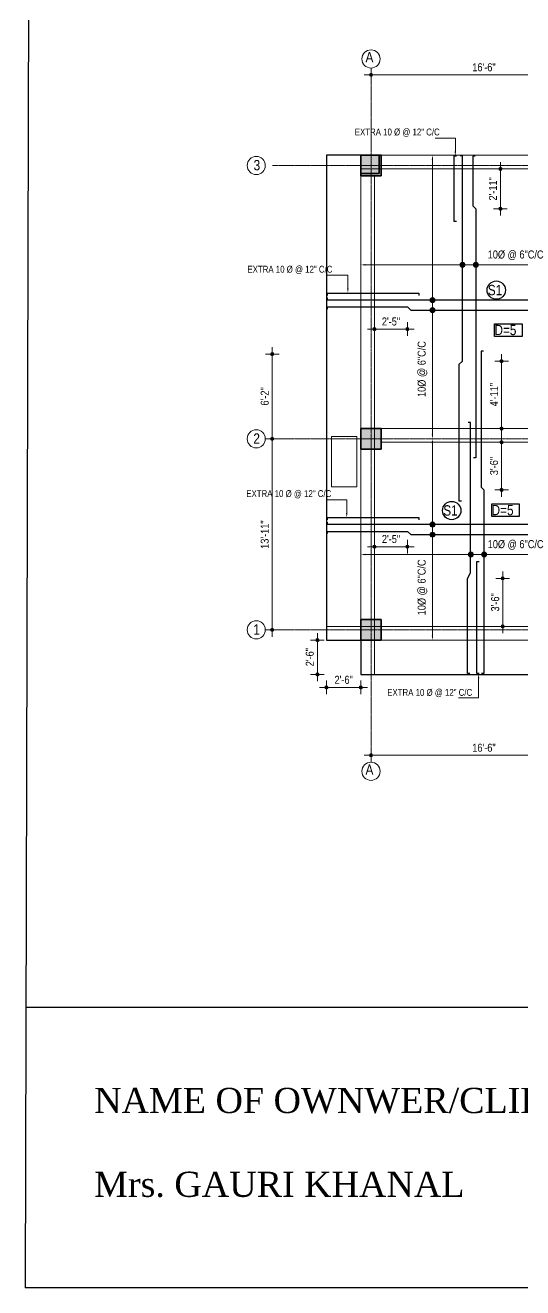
# Model space of a CAD drawing. Header units: inches. Extents: x 57837 to 133168, y 6972 to 27776.
# Drawn here: x 66916 to 67352, y 22632 to 23736 of the extents above; entities that cross this region are included whole.
import ezdxf

# ---------------------------------------------------------------- set-up
doc = ezdxf.new("R2010")
doc.units = ezdxf.units.IN
doc.header["$MEASUREMENT"] = 0
doc.linetypes.add('CENTER', pattern=[2, 1.25, -0.25, 0.25, -0.25])
for name, color, linetype, lineweight in [('0.15L', 210, 'Continuous', 15), ('CENTER', 9, 'CENTER', 5), ('col', 20, 'Continuous', 35), ('DIM', 2, 'Continuous', 13), ('rod position', 1, 'Continuous', 30), ('VALADARES', 3, 'Continuous', 25), ('wall line', 20, 'Continuous', 50)]:
    doc.layers.add(name, color=color, linetype=linetype, lineweight=lineweight)
doc.layers.add('text', color=255, linetype='Continuous')
doc.styles.get("Standard").update_dxf_attribs({"font": 'ARIALN.TTF', "height": 7})

msp = doc.modelspace()

# ---------------------------------------------------------------- hatches: boundary and pattern name
at = {"lineweight": 13}
h = msp.add_hatch(color=256, dxfattribs=at)
edge = h.paths.add_edge_path()
edge.add_arc((67218.9, 23692.5), 1.42, 180, 540)
h = msp.add_hatch(color=256, dxfattribs=at)
edge = h.paths.add_edge_path()
edge.add_arc((67332.1, 23610.2), 1.42, 90, 450)
h = msp.add_hatch(color=256, dxfattribs=at)
edge = h.paths.add_edge_path()
edge.add_arc((67332.1, 23575.4), 1.42, -90, 270)
h = msp.add_hatch(color=256, dxfattribs=at)
edge = h.paths.add_edge_path()
edge.add_arc((67221.9, 23470.2), 1.42, 180, 540)
h = msp.add_hatch(color=256, dxfattribs=at)
edge = h.paths.add_edge_path()
edge.add_arc((67250.7, 23470.2), 1.42, 0, 360)
h = msp.add_hatch(color=256, dxfattribs=at)
edge = h.paths.add_edge_path()
edge.add_arc((67132.5, 23448.3), 1.42, 90, 450)
h = msp.add_hatch(color=256, dxfattribs=at)
edge = h.paths.add_edge_path()
edge.add_arc((67333.1, 23442.1), 1.42, 90, 450)
h = msp.add_hatch(color=256, dxfattribs=at)
edge = h.paths.add_edge_path()
edge.add_arc((67333.1, 23383.2), 1.42, -90, 270)
h = msp.add_hatch(color=256, dxfattribs=at)
edge = h.paths.add_edge_path()
edge.add_arc((67132.5, 23374.2), 1.42, 90, 450)
h = msp.add_hatch(color=256, dxfattribs=at)
edge = h.paths.add_edge_path()
edge.add_arc((67132.5, 23374.2), 1.42, -90, 270)
h = msp.add_hatch(color=256, dxfattribs=at)
edge = h.paths.add_edge_path()
edge.add_arc((67333.1, 23371.2), 1.42, 90, 450)
h = msp.add_hatch(color=256, dxfattribs=at)
edge = h.paths.add_edge_path()
edge.add_arc((67333.1, 23329.5), 1.42, -90, 270)
h = msp.add_hatch(color=256, dxfattribs=at)
edge = h.paths.add_edge_path()
edge.add_arc((67221.9, 23279.9), 1.42, 180, 540)
h = msp.add_hatch(color=256, dxfattribs=at)
edge = h.paths.add_edge_path()
edge.add_arc((67250.7, 23279.9), 1.42, 0, 360)
h = msp.add_hatch(color=256, dxfattribs=at)
edge = h.paths.add_edge_path()
edge.add_arc((67334.1, 23252.2), 1.42, 90, 450)
h = msp.add_hatch(color=256, dxfattribs=at)
edge = h.paths.add_edge_path()
edge.add_arc((67132.5, 23207.2), 1.42, -90, 270)
h = msp.add_hatch(color=256, dxfattribs=at)
edge = h.paths.add_edge_path()
edge.add_arc((67334.1, 23210.2), 1.42, -90, 270)
h = msp.add_hatch(color=256, dxfattribs=at)
edge = h.paths.add_edge_path()
edge.add_arc((67172, 23198.2), 1.42, 90, 450)
h = msp.add_hatch(color=256, dxfattribs=at)
edge = h.paths.add_edge_path()
edge.add_arc((67172, 23168.2), 1.42, -90, 270)
h = msp.add_hatch(color=256, dxfattribs=at)
edge = h.paths.add_edge_path()
edge.add_arc((67179.9, 23156.8), 1.42, 180, 540)
h = msp.add_hatch(color=256, dxfattribs=at)
edge = h.paths.add_edge_path()
edge.add_arc((67209.9, 23156.8), 1.42, 0, 360)
h = msp.add_hatch(color=256, dxfattribs=at)
edge = h.paths.add_edge_path()
edge.add_arc((67218.9, 23097.5), 1.42, 180, 540)
at = {"layer": 'col'}
h = msp.add_hatch(color=256, dxfattribs=at)
h.paths.add_polyline_path([(67407.9, 23604.2), (67425.9, 23604.2), (67425.9, 23622.2), (67407.9, 23622.2)])
h.paths.add_polyline_path([(67407.9, 23198.2), (67425.9, 23198.2), (67425.9, 23216.2), (67407.9, 23216.2)])
h.paths.add_polyline_path([(67209.9, 23198.2), (67227.9, 23198.2), (67227.9, 23216.2), (67209.9, 23216.2)])
h.paths.add_polyline_path([(67209.9, 23604.2), (67227.9, 23604.2), (67227.9, 23622.2), (67209.9, 23622.2)])
h.paths.add_polyline_path([(67209.9, 23365.2), (67227.9, 23365.2), (67227.9, 23383.2), (67209.9, 23383.2)])
h.paths.add_polyline_path([(67407.9, 23365.2), (67425.9, 23365.2), (67425.9, 23383.2), (67407.9, 23383.2)])
h.paths.add_polyline_path([(67797.7, 23198.2), (67815.7, 23198.2), (67815.7, 23216.2), (67797.7, 23216.2)])
h.paths.add_polyline_path([(67813.9, 23365.2), (67831.9, 23365.2), (67831.9, 23383.2), (67813.9, 23383.2)])
h.paths.add_polyline_path([(67606.1, 23198.2), (67624.1, 23198.2), (67624.1, 23216.2), (67606.1, 23216.2)])
h.paths.add_polyline_path([(67606.1, 23365.2), (67624.1, 23365.2), (67624.1, 23383.2), (67606.1, 23383.2)])
h.paths.add_polyline_path([(67837.1, 23604.2), (67855.1, 23604.2), (67855.1, 23622.2), (67837.1, 23622.2)])
h.paths.add_polyline_path([(67682.1, 23604.2), (67700.1, 23604.2), (67700.1, 23622.2), (67682.1, 23622.2)])
h.paths.add_polyline_path([(67606.1, 23604.2), (67624.1, 23604.2), (67624.1, 23622.2), (67606.1, 23622.2)])
at = {"layer": 'DIM', "lineweight": 0}
h = msp.add_hatch(color=3, dxfattribs=at)
h.paths.add_polyline_path([(67299, 23528.5, 0.414214), (67296.8, 23526.3, 0.414214), (67299, 23524.1)])
h.paths.add_polyline_path([(67299, 23528.5), (67299, 23524.1, 0.414214), (67301.2, 23526.3, 0.414214)])
h = msp.add_hatch(color=3, dxfattribs=at)
h.paths.add_polyline_path([(67310.7, 23528.5, 0.414214), (67308.5, 23526.3, 0.414214), (67310.7, 23524.1)])
h.paths.add_polyline_path([(67310.7, 23528.5), (67310.7, 23524.1, 0.414214), (67312.9, 23526.3, 0.414214)])
h = msp.add_hatch(color=3, dxfattribs=at)
h.paths.add_polyline_path([(67272.7, 23497.6, 0.414214), (67270.5, 23495.4, 0.414214), (67272.7, 23493.2)])
h.paths.add_polyline_path([(67272.7, 23497.6), (67272.7, 23493.2, 0.414214), (67274.8, 23495.4, 0.414214)])
h = msp.add_hatch(color=3, dxfattribs=at)
h.paths.add_polyline_path([(67272.7, 23488.8, 0.414214), (67270.5, 23486.7, 0.414214), (67272.7, 23484.5)])
h.paths.add_polyline_path([(67272.7, 23488.8), (67272.7, 23484.5, 0.414214), (67274.8, 23486.7, 0.414214)])
h = msp.add_hatch(color=3, dxfattribs=at)
h.paths.add_polyline_path([(67272.7, 23301.4, 0.414214), (67270.5, 23299.2, 0.414214), (67272.7, 23297)])
h.paths.add_polyline_path([(67272.7, 23301.4), (67272.7, 23297, 0.414214), (67274.8, 23299.2, 0.414214)])
h = msp.add_hatch(color=3, dxfattribs=at)
h.paths.add_polyline_path([(67272.7, 23292.6, 0.414214), (67270.5, 23290.4, 0.414214), (67272.7, 23288.2)])
h.paths.add_polyline_path([(67272.7, 23292.6), (67272.7, 23288.2, 0.414214), (67274.8, 23290.4, 0.414214)])
h = msp.add_hatch(color=3, dxfattribs=at)
h.paths.add_polyline_path([(67306.3, 23275.3, 0.414214), (67304.1, 23273.1, 0.414214), (67306.3, 23270.9)])
h.paths.add_polyline_path([(67306.3, 23275.3), (67306.3, 23270.9, 0.414214), (67308.5, 23273.1, 0.414214)])
h = msp.add_hatch(color=3, dxfattribs=at)
h.paths.add_polyline_path([(67317.9, 23275.3, 0.414214), (67315.8, 23273.1, 0.414214), (67317.9, 23270.9)])
h.paths.add_polyline_path([(67317.9, 23275.3), (67317.9, 23270.9, 0.414214), (67320.1, 23273.1, 0.414214)])

# ---------------------------------------------------------------- linework, layer by layer
for p, q in [((66921.8, 24778.8), (66916.4, 22631.9)), ((67327, 23474.8), (67351, 23474.8)), ((67327, 23463.8), (67327, 23474.8)), ((67351, 23474.8), (67351, 23463.8)), ((67351, 23463.8), (67327, 23463.8)), ((67324.5, 23317.3), (67348.5, 23317.3)), ((67324.5, 23306.3), (67324.5, 23317.3)), ((67348.5, 23317.3), (67348.5, 23306.3)), ((67348.5, 23306.3), (67324.5, 23306.3)), ((69722.5, 22876.9), (66917, 22876.9))]:
    msp.add_line(p, q)
at = {"lineweight": 13}
for p, q in [((67224.9, 23692.5), (67212.9, 23692.5)), ((67218.9, 23686.5), (67218.9, 23698.5)), ((67332.1, 23604.2), (67332.1, 23616.2)), ((67326.1, 23610.2), (67338.1, 23610.2)), ((67332.1, 23581.4), (67332.1, 23569.4)), ((67338.1, 23575.4), (67326.1, 23575.4)), ((67227.9, 23470.2), (67215.9, 23470.2)), ((67221.9, 23464.2), (67221.9, 23476.2)), ((67244.7, 23470.2), (67256.7, 23470.2)), ((67250.7, 23476.2), (67250.7, 23464.2)), ((67126.5, 23448.3), (67138.5, 23448.3)), ((67132.5, 23442.3), (67132.5, 23454.3)), ((67333.1, 23436.1), (67333.1, 23448.1)), ((67327.1, 23442.1), (67339.1, 23442.1)), ((67339.1, 23383.2), (67327.1, 23383.2)), ((67333.1, 23389.2), (67333.1, 23377.2)), ((67126.5, 23374.2), (67138.5, 23374.2)), ((67138.5, 23374.2), (67126.5, 23374.2)), ((67132.5, 23368.2), (67132.5, 23380.2)), ((67132.5, 23380.2), (67132.5, 23368.2)), ((67327.1, 23371.2), (67339.1, 23371.2)), ((67333.1, 23365.2), (67333.1, 23377.2)), ((67339.1, 23329.5), (67327.1, 23329.5)), ((67333.1, 23335.5), (67333.1, 23323.5)), ((67221.9, 23273.9), (67221.9, 23285.9)), ((67250.7, 23285.9), (67250.7, 23273.9)), ((67227.9, 23279.9), (67215.9, 23279.9)), ((67244.7, 23279.9), (67256.7, 23279.9)), ((67328.1, 23252.2), (67340.1, 23252.2)), ((67334.1, 23246.2), (67334.1, 23258.2)), ((67334.1, 23216.2), (67334.1, 23204.2)), ((67138.5, 23207.2), (67126.5, 23207.2)), ((67132.5, 23213.2), (67132.5, 23201.2)), ((67340.1, 23210.2), (67328.1, 23210.2)), ((67166, 23198.2), (67178, 23198.2)), ((67172, 23192.2), (67172, 23204.2)), ((67172, 23174.2), (67172, 23162.2)), ((67178, 23168.2), (67166, 23168.2)), ((67179.9, 23150.8), (67179.9, 23162.8)), ((67209.9, 23162.8), (67209.9, 23150.8)), ((67185.9, 23156.8), (67173.9, 23156.8)), ((67203.9, 23156.8), (67215.9, 23156.8)), ((67224.9, 23097.5), (67212.9, 23097.5)), ((67218.9, 23091.5), (67218.9, 23103.5))]:
    msp.add_line(p, q, dxfattribs=at)
at = {"color": 6}
for p, q in [((67209.9, 23622.2), (67179.9, 23622.2)), ((67179.9, 23622.2), (67179.9, 23198.2)), ((67179.9, 23198.2), (67209.9, 23198.2)), ((67209.9, 23198.2), (67209.9, 23168.2)), ((67209.9, 23168.2), (67489.6, 23168.2))]:
    msp.add_line(p, q, dxfattribs=at)
at = {"color": 1}
msp.add_line((69722.5, 22631.9), (66916.4, 22631.9), dxfattribs=at)
at = {"lineweight": 13}
for centre in [(67218.9, 23692.5), (67332.1, 23610.2), (67332.1, 23575.4), (67221.9, 23470.2), (67250.7, 23470.2), (67132.5, 23448.3), (67333.1, 23442.1), (67333.1, 23383.2), (67132.5, 23374.2), (67132.5, 23374.2), (67333.1, 23371.2), (67333.1, 23329.5), (67221.9, 23279.9), (67250.7, 23279.9), (67334.1, 23252.2), (67132.5, 23207.2), (67334.1, 23210.2), (67172, 23198.2), (67172, 23168.2), (67179.9, 23156.8), (67209.9, 23156.8), (67218.9, 23097.5)]:
    msp.add_circle(centre, 1.42, dxfattribs=at)
for centre in [(67328.5, 23504.2), (67289.5, 23311.5)]:
    msp.add_circle(centre, 8.02)
at = {"layer": '0.15L', "lineweight": 18}
for centre in [(67218.9, 23706.4), (67118.5, 23613.2), (67118.5, 23374.2), (67118.5, 23207.2), (67218.9, 23083.5)]:
    msp.add_circle(centre, 7.95, dxfattribs=at)
at = {"layer": 'CENTER'}
for p, q in [((67218.9, 23692.5), (67218.9, 23097.5)), ((67901.9, 23613.2), (67132.5, 23613.2)), ((67901.9, 23374.2), (67132.5, 23374.2)), ((67901.9, 23207.2), (67132.5, 23207.2))]:
    msp.add_line(p, q, dxfattribs=at)
at = {"layer": 'col'}
for p, q in [((67227.9, 23622.2), (67209.9, 23622.2)), ((67209.9, 23622.2), (67209.9, 23604.2)), ((67225.9, 23622.2), (67209.9, 23622.2)), ((67209.9, 23622.2), (67209.9, 23606.2)), ((67225.9, 23606.2), (67225.9, 23622.2)), ((67227.9, 23604.2), (67227.9, 23622.2)), ((67209.9, 23606.2), (67225.9, 23606.2)), ((67209.9, 23604.2), (67227.9, 23604.2)), ((67227.9, 23383.2), (67209.9, 23383.2)), ((67209.9, 23383.2), (67209.9, 23365.2)), ((67227.9, 23365.2), (67227.9, 23383.2)), ((67209.9, 23365.2), (67227.9, 23365.2)), ((67227.9, 23216.2), (67209.9, 23216.2)), ((67209.9, 23216.2), (67209.9, 23198.2)), ((67227.9, 23198.2), (67227.9, 23216.2)), ((67209.9, 23198.2), (67227.9, 23198.2))]:
    msp.add_line(p, q, dxfattribs=at)
at = {"layer": 'DIM'}
for p, q in [((67222.9, 23692.5), (67412.9, 23692.5)), ((67292.7, 23637.2), (67274.9, 23637.2)), ((67292.7, 23625.6), (67292.7, 23637.2)), ((67332.1, 23579.4), (67332.1, 23606.2)), ((67198.7, 23517.2), (67180.9, 23517.2)), ((67198.7, 23505.6), (67198.7, 23517.2)), ((67132.5, 23444.3), (67132.5, 23378.2)), ((67333.1, 23438.1), (67333.1, 23387.2)), ((67132.5, 23211.2), (67132.5, 23370.2)), ((67333.1, 23333.5), (67333.1, 23367.2)), ((67197.7, 23321), (67179.9, 23321)), ((67197.7, 23309.3), (67197.7, 23321)), ((67334.1, 23248.2), (67334.1, 23214.2)), ((67172, 23172.2), (67172, 23194.2)), ((67313, 23164.7), (67313, 23147.7)), ((67205.9, 23156.8), (67183.9, 23156.8)), ((67313, 23147.7), (67295.3, 23147.7)), ((67222.9, 23097.5), (67412.9, 23097.5))]:
    msp.add_line(p, q, dxfattribs=at)
at = {"layer": 'DIM', "color": 6}
for p, q in [((67272.7, 23378.2), (67272.7, 23618.2)), ((67213.9, 23526.3), (67412.9, 23526.3)), ((67272.7, 23202.2), (67272.7, 23370.2)), ((67213.9, 23273.1), (67412.9, 23273.1))]:
    msp.add_line(p, q, dxfattribs=at)
at = {"layer": 'DIM', "color": 2}
for p, q in [((67246.7, 23470.2), (67225.9, 23470.2)), ((67246.7, 23279.9), (67225.9, 23279.9))]:
    msp.add_line(p, q, dxfattribs=at)
at = {"layer": 'DIM', "color": 3, "lineweight": 0}
for centre in [(67299, 23526.3), (67310.7, 23526.3), (67272.7, 23495.4), (67272.7, 23486.7), (67272.7, 23299.2), (67272.7, 23290.4), (67306.3, 23273.1), (67317.9, 23273.1)]:
    msp.add_circle(centre, 2.19, dxfattribs=at)
at = {"layer": 'DIM'}
for points in [[(67293.3, 23625.6), (67292.7, 23621.6), (67292, 23625.6)], [(67199.3, 23505.6), (67198.7, 23501.6), (67198, 23505.6)], [(67198.3, 23309.3), (67197.7, 23305.3), (67197, 23309.3)], [(67312.4, 23164.7), (67313, 23168.7), (67313.7, 23164.7)]]:
    msp.add_solid(points, dxfattribs=at)
at = {"layer": 'DIM', "color": 6}
for points in [[(67272, 23618.2), (67273.3, 23618.2), (67272.7, 23622.2)], [(67213.9, 23527), (67213.9, 23525.7), (67209.9, 23526.3)], [(67272, 23378.2), (67273.3, 23378.2), (67272.7, 23374.2)], [(67272, 23370.2), (67273.3, 23370.2), (67272.7, 23374.2)], [(67213.9, 23273.7), (67213.9, 23272.4), (67209.9, 23273.1)], [(67272, 23202.2), (67273.3, 23202.2), (67272.7, 23198.2)]]:
    msp.add_solid(points, dxfattribs=at)
at = {"layer": 'rod position'}
for p, q in [((67291.7, 23564.1), (67291.7, 23621.6)), ((67291.7, 23621.6), (67291.7, 23621.6)), ((67291.7, 23621.6), (67293.7, 23621.6)), ((67298.8, 23621.6), (67296.8, 23621.6)), ((67298.8, 23442.1), (67298.8, 23621.6)), ((67310, 23621.4), (67308, 23621.4)), ((67308, 23621.4), (67308, 23577.9)), ((67308, 23577.9), (67310.5, 23575.4)), ((67310.5, 23575.4), (67310.5, 23357.6)), ((67293.7, 23564.1), (67291.7, 23564.1)), ((67180.7, 23499.6), (67180.7, 23501.6)), ((67180.7, 23501.6), (67260.7, 23501.6)), ((67180.7, 23495.4), (67180.7, 23497.4)), ((67359.5, 23495.4), (67180.7, 23495.4)), ((67260.7, 23501.6), (67260.7, 23501.6)), ((67260.7, 23501.6), (67260.7, 23499.6)), ((67180.7, 23487.6), (67180.7, 23489.6)), ((67180.7, 23489.6), (67250.9, 23489.6)), ((67250.9, 23489.6), (67253.6, 23486.8)), ((67253.6, 23486.8), (67424.9, 23486.8)), ((67317.2, 23451), (67315.2, 23451)), ((67315.2, 23451), (67315.2, 23332)), ((67296.1, 23439.4), (67298.8, 23442.1)), ((67296.1, 23319.8), (67296.1, 23439.4)), ((67306, 23388.6), (67304, 23388.6)), ((67306, 23256.9), (67306, 23388.6)), ((67310.5, 23357.6), (67308.5, 23357.6)), ((67315.2, 23332), (67317.7, 23329.5)), ((67317.7, 23329.5), (67317.7, 23169.1)), ((67298.1, 23319.8), (67296.1, 23319.8)), ((67180.7, 23303.3), (67180.7, 23305.3)), ((67180.7, 23305.3), (67260.7, 23305.3)), ((67260.7, 23305.3), (67260.7, 23305.3)), ((67260.7, 23305.3), (67260.7, 23303.3)), ((67180.7, 23299.2), (67180.7, 23301.2)), ((67359.5, 23299.2), (67180.7, 23299.2)), ((67180.7, 23291.3), (67180.7, 23293.3)), ((67180.7, 23293.3), (67250.9, 23293.3)), ((67250.9, 23293.3), (67253.6, 23290.6)), ((67253.6, 23290.6), (67424.9, 23290.6)), ((67311.6, 23169.1), (67311.6, 23267)), ((67311.6, 23267), (67311.6, 23267)), ((67311.6, 23267), (67313.6, 23267)), ((67303.2, 23252.2), (67306, 23256.9)), ((67303.3, 23169.1), (67303.2, 23252.2)), ((67305.3, 23169.1), (67303.3, 23169.1)), ((67313.6, 23169.1), (67311.6, 23169.1)), ((67317.7, 23169.1), (67315.7, 23169.1))]:
    msp.add_line(p, q, dxfattribs=at)
at = {"layer": 'VALADARES', "lineweight": 9}
for p, q in [((67184.4, 23332.1), (67184.4, 23376.1)), ((67184.4, 23376.1), (67206.4, 23376.1)), ((67206.4, 23376.1), (67206.4, 23332.1)), ((67206.4, 23332.1), (67184.4, 23332.1))]:
    msp.add_line(p, q, dxfattribs=at)
at = {"layer": 'wall line', "color": 4, "lineweight": 0}
for p, q in [((67209.9, 23622.2), (67837.1, 23622.2)), ((67209.9, 23610.2), (67209.9, 23622.2)), ((67837.1, 23610.2), (67209.9, 23610.2)), ((67209.9, 23168.2), (67209.9, 23604.2)), ((67209.9, 23604.2), (67221.9, 23604.2)), ((67221.9, 23604.2), (67221.9, 23452.8)), ((67221.9, 23452.8), (67221.9, 23168.2)), ((67227.9, 23383.2), (67813.9, 23383.2)), ((67227.9, 23371.2), (67227.9, 23383.2)), ((67813.9, 23371.2), (67227.9, 23371.2)), ((67179.9, 23210.2), (67797.7, 23210.2)), ((67179.9, 23198.2), (67179.9, 23210.2)), ((67797.7, 23198.2), (67179.9, 23198.2)), ((67221.9, 23168.2), (67209.9, 23168.2))]:
    msp.add_line(p, q, dxfattribs=at)

# ---------------------------------------------------------------- texts
at = {"insert": (66976.7, 22806.7), "char_height": 22, "width": 571.498, "attachment_point": 1}
msp.add_mtext('{\\fTimes New Roman|b0|i0|c0|p18;NAME OF OWNWER/CLIENT:\\P\\PMrs. GAURI KHANAL}', dxfattribs=at)
at = {"layer": 'DIM'}
for s, p in [('16\'-6"', (67307.5, 23695.6)), ('2\'-6"', (67187, 23160)), ('16\'-6"', (67307.5, 23100.6))]:
    msp.add_text(s, height=7, dxfattribs=at).set_placement(p)
for s, p in [('2\'-11"', (67329.1, 23582.6)), ('6\'-2"', (67129.4, 23403.3)), ('4\'-11"', (67330.1, 23402.6)), ('3\'-6"', (67330, 23342.4)), ('13\'-11"', (67129.4, 23278)), ('3\'-6"', (67331, 23223.2)), ('2\'-6"', (67168.8, 23175.3))]:
    msp.add_text(s, height=7, rotation=90, dxfattribs=at).set_placement(p)
at = {"layer": 'DIM', "color": 6}
for p in [(67321, 23531.9), (67321, 23278.6)]:
    msp.add_text('10Ø @ 6"C/C', height=7, dxfattribs=at).set_placement(p)
at = {"layer": 'DIM', "color": 2}
for p in [(67228.4, 23473.3), (67228.4, 23283.1)]:
    msp.add_text('2\'-5"', height=7, dxfattribs=at).set_placement(p)
at = {"layer": 'DIM', "color": 6}
for rotation, p in [(90, (67266.7, 23410.8)), (89.9982, (67266.7, 23219.9))]:
    msp.add_text('10Ø @ 6"C/C', height=7, rotation=rotation, dxfattribs=at).set_placement(p)
at = {"layer": 'text'}
for s, height, p in [('A', 9, (67214.1, 23703.4)), ('EXTRA 10 Ø @ 12" C/C', 6, (67204.7, 23639.5)), ('3', 9, (67116.2, 23609)), ('EXTRA 10 Ø @ 12" C/C', 6, (67110.8, 23519.5)), ('2', 9, (67116, 23370)), ('EXTRA 10 Ø @ 12" C/C', 6, (67109.8, 23323.3)), ('1', 9, (67115.9, 23203)), ('EXTRA 10 Ø @ 12" C/C', 6, (67233.1, 23149.5)), ('A', 9, (67214.1, 23080.5))]:
    msp.add_text(s, height=height, dxfattribs=at).set_placement(p)
at = {"layer": 'text', "color": 3}
for p in [(67326.9, 23464.9), (67324.4, 23307.4)]:
    msp.add_text('D=5', height=9, dxfattribs=at).set_placement(p)
at = {"layer": 'wall line', "color": 4}
for p in [(67321.1, 23499.8), (67282.1, 23307.1)]:
    msp.add_text('S1', height=9, dxfattribs=at).set_placement(p)

doc.saveas('drawing.dxf')
